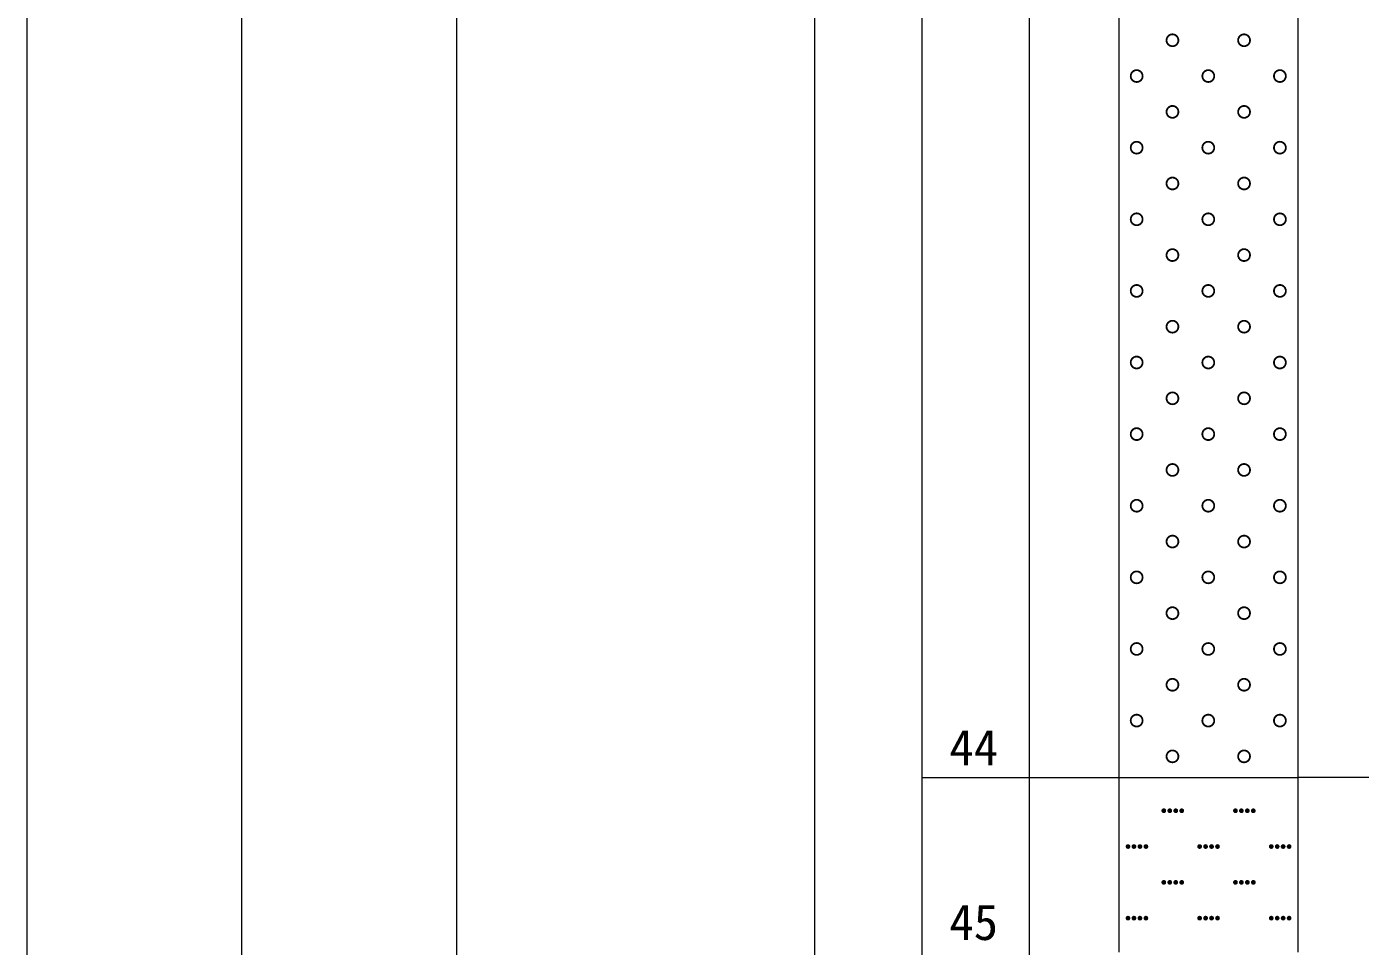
# Model space of a CAD drawing. Header units: inches. Extents: x -27 to 109, y -598 to 26.
# Drawn here: x 5.88 to 20.78, y -238.23 to -227.96 of the extents above; entities that cross this region are included whole.
import ezdxf

# ---------------------------------------------------------------- set-up
doc = ezdxf.new("R2010")
doc.units = ezdxf.units.IN
doc.header["$MEASUREMENT"] = 0
doc.layers.get('0').update_dxf_attribs({"lineweight": 0})
doc.styles.add('宋体', font='')
doc.styles.get('宋体').set_extended_font_data('宋体')

# ---------------------------------------------------------------- blocks, each defined once
blk = doc.blocks.new('lr_block_36')
at = {"color": 7, "const_width": 0.02}
for points in [[(18.748, -228.109), (18.746, -228.092), (18.739, -228.075), (18.729, -228.062), (18.715, -228.051), (18.699, -228.044), (18.682, -228.042), (18.664, -228.044), (18.648, -228.051), (18.634, -228.062), (18.624, -228.075), (18.617, -228.092), (18.615, -228.109), (18.617, -228.126), (18.624, -228.142), (18.634, -228.156), (18.648, -228.166), (18.664, -228.173), (18.682, -228.175), (18.699, -228.173), (18.715, -228.166), (18.729, -228.156), (18.739, -228.142), (18.746, -228.126), (18.748, -228.109)], [(19.548, -228.109), (19.546, -228.092), (19.539, -228.075), (19.529, -228.062), (19.515, -228.051), (19.499, -228.044), (19.482, -228.042), (19.464, -228.044), (19.448, -228.051), (19.434, -228.062), (19.424, -228.075), (19.417, -228.092), (19.415, -228.109), (19.417, -228.126), (19.424, -228.142), (19.434, -228.156), (19.448, -228.166), (19.464, -228.173), (19.482, -228.175), (19.499, -228.173), (19.515, -228.166), (19.529, -228.156), (19.539, -228.142), (19.546, -228.126), (19.548, -228.109)], [(18.348, -228.509), (18.346, -228.492), (18.339, -228.475), (18.329, -228.462), (18.315, -228.451), (18.299, -228.444), (18.282, -228.442), (18.264, -228.444), (18.248, -228.451), (18.234, -228.462), (18.224, -228.475), (18.217, -228.492), (18.215, -228.509), (18.217, -228.526), (18.224, -228.542), (18.234, -228.556), (18.248, -228.566), (18.264, -228.573), (18.282, -228.575), (18.299, -228.573), (18.315, -228.566), (18.329, -228.556), (18.339, -228.542), (18.346, -228.526), (18.348, -228.509)], [(19.148, -228.509), (19.146, -228.492), (19.139, -228.475), (19.129, -228.462), (19.115, -228.451), (19.099, -228.444), (19.082, -228.442), (19.064, -228.444), (19.048, -228.451), (19.034, -228.462), (19.024, -228.475), (19.017, -228.492), (19.015, -228.509), (19.017, -228.526), (19.024, -228.542), (19.034, -228.556), (19.048, -228.566), (19.064, -228.573), (19.082, -228.575), (19.099, -228.573), (19.115, -228.566), (19.129, -228.556), (19.139, -228.542), (19.146, -228.526), (19.148, -228.509)], [(19.948, -228.509), (19.946, -228.492), (19.939, -228.475), (19.929, -228.462), (19.915, -228.451), (19.899, -228.444), (19.882, -228.442), (19.864, -228.444), (19.848, -228.451), (19.834, -228.462), (19.824, -228.475), (19.817, -228.492), (19.815, -228.509), (19.817, -228.526), (19.824, -228.542), (19.834, -228.556), (19.848, -228.566), (19.864, -228.573), (19.882, -228.575), (19.899, -228.573), (19.915, -228.566), (19.929, -228.556), (19.939, -228.542), (19.946, -228.526), (19.948, -228.509)], [(18.748, -228.909), (18.746, -228.892), (18.739, -228.875), (18.729, -228.862), (18.715, -228.851), (18.699, -228.844), (18.682, -228.842), (18.664, -228.844), (18.648, -228.851), (18.634, -228.862), (18.624, -228.875), (18.617, -228.892), (18.615, -228.909), (18.617, -228.926), (18.624, -228.942), (18.634, -228.956), (18.648, -228.966), (18.664, -228.973), (18.682, -228.975), (18.699, -228.973), (18.715, -228.966), (18.729, -228.956), (18.739, -228.942), (18.746, -228.926), (18.748, -228.909)], [(19.548, -228.909), (19.546, -228.892), (19.539, -228.875), (19.529, -228.862), (19.515, -228.851), (19.499, -228.844), (19.482, -228.842), (19.464, -228.844), (19.448, -228.851), (19.434, -228.862), (19.424, -228.875), (19.417, -228.892), (19.415, -228.909), (19.417, -228.926), (19.424, -228.942), (19.434, -228.956), (19.448, -228.966), (19.464, -228.973), (19.482, -228.975), (19.499, -228.973), (19.515, -228.966), (19.529, -228.956), (19.539, -228.942), (19.546, -228.926), (19.548, -228.909)], [(18.348, -229.309), (18.346, -229.292), (18.339, -229.275), (18.329, -229.262), (18.315, -229.251), (18.299, -229.244), (18.282, -229.242), (18.264, -229.244), (18.248, -229.251), (18.234, -229.262), (18.224, -229.275), (18.217, -229.292), (18.215, -229.309), (18.217, -229.326), (18.224, -229.342), (18.234, -229.356), (18.248, -229.366), (18.264, -229.373), (18.282, -229.375), (18.299, -229.373), (18.315, -229.366), (18.329, -229.356), (18.339, -229.342), (18.346, -229.326), (18.348, -229.309)], [(19.148, -229.309), (19.146, -229.292), (19.139, -229.275), (19.129, -229.262), (19.115, -229.251), (19.099, -229.244), (19.082, -229.242), (19.064, -229.244), (19.048, -229.251), (19.034, -229.262), (19.024, -229.275), (19.017, -229.292), (19.015, -229.309), (19.017, -229.326), (19.024, -229.342), (19.034, -229.356), (19.048, -229.366), (19.064, -229.373), (19.082, -229.375), (19.099, -229.373), (19.115, -229.366), (19.129, -229.356), (19.139, -229.342), (19.146, -229.326), (19.148, -229.309)], [(19.948, -229.309), (19.946, -229.292), (19.939, -229.275), (19.929, -229.262), (19.915, -229.251), (19.899, -229.244), (19.882, -229.242), (19.864, -229.244), (19.848, -229.251), (19.834, -229.262), (19.824, -229.275), (19.817, -229.292), (19.815, -229.309), (19.817, -229.326), (19.824, -229.342), (19.834, -229.356), (19.848, -229.366), (19.864, -229.373), (19.882, -229.375), (19.899, -229.373), (19.915, -229.366), (19.929, -229.356), (19.939, -229.342), (19.946, -229.326), (19.948, -229.309)], [(18.748, -229.709), (18.746, -229.692), (18.739, -229.675), (18.729, -229.662), (18.715, -229.651), (18.699, -229.644), (18.682, -229.642), (18.664, -229.644), (18.648, -229.651), (18.634, -229.662), (18.624, -229.675), (18.617, -229.692), (18.615, -229.709), (18.617, -229.726), (18.624, -229.742), (18.634, -229.756), (18.648, -229.766), (18.664, -229.773), (18.682, -229.775), (18.699, -229.773), (18.715, -229.766), (18.729, -229.756), (18.739, -229.742), (18.746, -229.726), (18.748, -229.709)], [(19.548, -229.709), (19.546, -229.692), (19.539, -229.675), (19.529, -229.662), (19.515, -229.651), (19.499, -229.644), (19.482, -229.642), (19.464, -229.644), (19.448, -229.651), (19.434, -229.662), (19.424, -229.675), (19.417, -229.692), (19.415, -229.709), (19.417, -229.726), (19.424, -229.742), (19.434, -229.756), (19.448, -229.766), (19.464, -229.773), (19.482, -229.775), (19.499, -229.773), (19.515, -229.766), (19.529, -229.756), (19.539, -229.742), (19.546, -229.726), (19.548, -229.709)], [(18.348, -230.109), (18.346, -230.092), (18.339, -230.075), (18.329, -230.062), (18.315, -230.051), (18.299, -230.044), (18.282, -230.042), (18.264, -230.044), (18.248, -230.051), (18.234, -230.062), (18.224, -230.075), (18.217, -230.092), (18.215, -230.109), (18.217, -230.126), (18.224, -230.142), (18.234, -230.156), (18.248, -230.166), (18.264, -230.173), (18.282, -230.175), (18.299, -230.173), (18.315, -230.166), (18.329, -230.156), (18.339, -230.142), (18.346, -230.126), (18.348, -230.109)], [(19.148, -230.109), (19.146, -230.092), (19.139, -230.075), (19.129, -230.062), (19.115, -230.051), (19.099, -230.044), (19.082, -230.042), (19.064, -230.044), (19.048, -230.051), (19.034, -230.062), (19.024, -230.075), (19.017, -230.092), (19.015, -230.109), (19.017, -230.126), (19.024, -230.142), (19.034, -230.156), (19.048, -230.166), (19.064, -230.173), (19.082, -230.175), (19.099, -230.173), (19.115, -230.166), (19.129, -230.156), (19.139, -230.142), (19.146, -230.126), (19.148, -230.109)], [(19.948, -230.109), (19.946, -230.092), (19.939, -230.075), (19.929, -230.062), (19.915, -230.051), (19.899, -230.044), (19.882, -230.042), (19.864, -230.044), (19.848, -230.051), (19.834, -230.062), (19.824, -230.075), (19.817, -230.092), (19.815, -230.109), (19.817, -230.126), (19.824, -230.142), (19.834, -230.156), (19.848, -230.166), (19.864, -230.173), (19.882, -230.175), (19.899, -230.173), (19.915, -230.166), (19.929, -230.156), (19.939, -230.142), (19.946, -230.126), (19.948, -230.109)], [(18.748, -230.509), (18.746, -230.492), (18.739, -230.475), (18.729, -230.462), (18.715, -230.451), (18.699, -230.444), (18.682, -230.442), (18.664, -230.444), (18.648, -230.451), (18.634, -230.462), (18.624, -230.475), (18.617, -230.492), (18.615, -230.509), (18.617, -230.526), (18.624, -230.542), (18.634, -230.556), (18.648, -230.566), (18.664, -230.573), (18.682, -230.575), (18.699, -230.573), (18.715, -230.566), (18.729, -230.556), (18.739, -230.542), (18.746, -230.526), (18.748, -230.509)], [(19.548, -230.509), (19.546, -230.492), (19.539, -230.475), (19.529, -230.462), (19.515, -230.451), (19.499, -230.444), (19.482, -230.442), (19.464, -230.444), (19.448, -230.451), (19.434, -230.462), (19.424, -230.475), (19.417, -230.492), (19.415, -230.509), (19.417, -230.526), (19.424, -230.542), (19.434, -230.556), (19.448, -230.566), (19.464, -230.573), (19.482, -230.575), (19.499, -230.573), (19.515, -230.566), (19.529, -230.556), (19.539, -230.542), (19.546, -230.526), (19.548, -230.509)], [(18.348, -230.909), (18.346, -230.892), (18.339, -230.875), (18.329, -230.862), (18.315, -230.851), (18.299, -230.844), (18.282, -230.842), (18.264, -230.844), (18.248, -230.851), (18.234, -230.862), (18.224, -230.875), (18.217, -230.892), (18.215, -230.909), (18.217, -230.926), (18.224, -230.942), (18.234, -230.956), (18.248, -230.966), (18.264, -230.973), (18.282, -230.975), (18.299, -230.973), (18.315, -230.966), (18.329, -230.956), (18.339, -230.942), (18.346, -230.926), (18.348, -230.909)], [(19.148, -230.909), (19.146, -230.892), (19.139, -230.875), (19.129, -230.862), (19.115, -230.851), (19.099, -230.844), (19.082, -230.842), (19.064, -230.844), (19.048, -230.851), (19.034, -230.862), (19.024, -230.875), (19.017, -230.892), (19.015, -230.909), (19.017, -230.926), (19.024, -230.942), (19.034, -230.956), (19.048, -230.966), (19.064, -230.973), (19.082, -230.975), (19.099, -230.973), (19.115, -230.966), (19.129, -230.956), (19.139, -230.942), (19.146, -230.926), (19.148, -230.909)], [(19.948, -230.909), (19.946, -230.892), (19.939, -230.875), (19.929, -230.862), (19.915, -230.851), (19.899, -230.844), (19.882, -230.842), (19.864, -230.844), (19.848, -230.851), (19.834, -230.862), (19.824, -230.875), (19.817, -230.892), (19.815, -230.909), (19.817, -230.926), (19.824, -230.942), (19.834, -230.956), (19.848, -230.966), (19.864, -230.973), (19.882, -230.975), (19.899, -230.973), (19.915, -230.966), (19.929, -230.956), (19.939, -230.942), (19.946, -230.926), (19.948, -230.909)], [(18.748, -231.309), (18.746, -231.292), (18.739, -231.275), (18.729, -231.262), (18.715, -231.251), (18.699, -231.244), (18.682, -231.242), (18.664, -231.244), (18.648, -231.251), (18.634, -231.262), (18.624, -231.275), (18.617, -231.292), (18.615, -231.309), (18.617, -231.326), (18.624, -231.342), (18.634, -231.356), (18.648, -231.366), (18.664, -231.373), (18.682, -231.375), (18.699, -231.373), (18.715, -231.366), (18.729, -231.356), (18.739, -231.342), (18.746, -231.326), (18.748, -231.309)], [(19.548, -231.309), (19.546, -231.292), (19.539, -231.275), (19.529, -231.262), (19.515, -231.251), (19.499, -231.244), (19.482, -231.242), (19.464, -231.244), (19.448, -231.251), (19.434, -231.262), (19.424, -231.275), (19.417, -231.292), (19.415, -231.309), (19.417, -231.326), (19.424, -231.342), (19.434, -231.356), (19.448, -231.366), (19.464, -231.373), (19.482, -231.375), (19.499, -231.373), (19.515, -231.366), (19.529, -231.356), (19.539, -231.342), (19.546, -231.326), (19.548, -231.309)], [(18.348, -231.709), (18.346, -231.692), (18.339, -231.675), (18.329, -231.662), (18.315, -231.651), (18.299, -231.644), (18.282, -231.642), (18.264, -231.644), (18.248, -231.651), (18.234, -231.662), (18.224, -231.675), (18.217, -231.692), (18.215, -231.709), (18.217, -231.726), (18.224, -231.742), (18.234, -231.756), (18.248, -231.766), (18.264, -231.773), (18.282, -231.775), (18.299, -231.773), (18.315, -231.766), (18.329, -231.756), (18.339, -231.742), (18.346, -231.726), (18.348, -231.709)], [(19.148, -231.709), (19.146, -231.692), (19.139, -231.675), (19.129, -231.662), (19.115, -231.651), (19.099, -231.644), (19.082, -231.642), (19.064, -231.644), (19.048, -231.651), (19.034, -231.662), (19.024, -231.675), (19.017, -231.692), (19.015, -231.709), (19.017, -231.726), (19.024, -231.742), (19.034, -231.756), (19.048, -231.766), (19.064, -231.773), (19.082, -231.775), (19.099, -231.773), (19.115, -231.766), (19.129, -231.756), (19.139, -231.742), (19.146, -231.726), (19.148, -231.709)], [(19.948, -231.709), (19.946, -231.692), (19.939, -231.675), (19.929, -231.662), (19.915, -231.651), (19.899, -231.644), (19.882, -231.642), (19.864, -231.644), (19.848, -231.651), (19.834, -231.662), (19.824, -231.675), (19.817, -231.692), (19.815, -231.709), (19.817, -231.726), (19.824, -231.742), (19.834, -231.756), (19.848, -231.766), (19.864, -231.773), (19.882, -231.775), (19.899, -231.773), (19.915, -231.766), (19.929, -231.756), (19.939, -231.742), (19.946, -231.726), (19.948, -231.709)], [(18.748, -232.109), (18.746, -232.092), (18.739, -232.075), (18.729, -232.062), (18.715, -232.051), (18.699, -232.044), (18.682, -232.042), (18.664, -232.044), (18.648, -232.051), (18.634, -232.062), (18.624, -232.075), (18.617, -232.092), (18.615, -232.109), (18.617, -232.126), (18.624, -232.142), (18.634, -232.156), (18.648, -232.166), (18.664, -232.173), (18.682, -232.175), (18.699, -232.173), (18.715, -232.166), (18.729, -232.156), (18.739, -232.142), (18.746, -232.126), (18.748, -232.109)], [(19.548, -232.109), (19.546, -232.092), (19.539, -232.075), (19.529, -232.062), (19.515, -232.051), (19.499, -232.044), (19.482, -232.042), (19.464, -232.044), (19.448, -232.051), (19.434, -232.062), (19.424, -232.075), (19.417, -232.092), (19.415, -232.109), (19.417, -232.126), (19.424, -232.142), (19.434, -232.156), (19.448, -232.166), (19.464, -232.173), (19.482, -232.175), (19.499, -232.173), (19.515, -232.166), (19.529, -232.156), (19.539, -232.142), (19.546, -232.126), (19.548, -232.109)], [(18.348, -232.509), (18.346, -232.492), (18.339, -232.475), (18.329, -232.462), (18.315, -232.451), (18.299, -232.444), (18.282, -232.442), (18.264, -232.444), (18.248, -232.451), (18.234, -232.462), (18.224, -232.475), (18.217, -232.492), (18.215, -232.509), (18.217, -232.526), (18.224, -232.542), (18.234, -232.556), (18.248, -232.566), (18.264, -232.573), (18.282, -232.575), (18.299, -232.573), (18.315, -232.566), (18.329, -232.556), (18.339, -232.542), (18.346, -232.526), (18.348, -232.509)], [(19.148, -232.509), (19.146, -232.492), (19.139, -232.475), (19.129, -232.462), (19.115, -232.451), (19.099, -232.444), (19.082, -232.442), (19.064, -232.444), (19.048, -232.451), (19.034, -232.462), (19.024, -232.475), (19.017, -232.492), (19.015, -232.509), (19.017, -232.526), (19.024, -232.542), (19.034, -232.556), (19.048, -232.566), (19.064, -232.573), (19.082, -232.575), (19.099, -232.573), (19.115, -232.566), (19.129, -232.556), (19.139, -232.542), (19.146, -232.526), (19.148, -232.509)], [(19.948, -232.509), (19.946, -232.492), (19.939, -232.475), (19.929, -232.462), (19.915, -232.451), (19.899, -232.444), (19.882, -232.442), (19.864, -232.444), (19.848, -232.451), (19.834, -232.462), (19.824, -232.475), (19.817, -232.492), (19.815, -232.509), (19.817, -232.526), (19.824, -232.542), (19.834, -232.556), (19.848, -232.566), (19.864, -232.573), (19.882, -232.575), (19.899, -232.573), (19.915, -232.566), (19.929, -232.556), (19.939, -232.542), (19.946, -232.526), (19.948, -232.509)], [(18.748, -232.909), (18.746, -232.892), (18.739, -232.875), (18.729, -232.862), (18.715, -232.851), (18.699, -232.844), (18.682, -232.842), (18.664, -232.844), (18.648, -232.851), (18.634, -232.862), (18.624, -232.875), (18.617, -232.892), (18.615, -232.909), (18.617, -232.926), (18.624, -232.942), (18.634, -232.956), (18.648, -232.966), (18.664, -232.973), (18.682, -232.975), (18.699, -232.973), (18.715, -232.966), (18.729, -232.956), (18.739, -232.942), (18.746, -232.926), (18.748, -232.909)], [(19.548, -232.909), (19.546, -232.892), (19.539, -232.875), (19.529, -232.862), (19.515, -232.851), (19.499, -232.844), (19.482, -232.842), (19.464, -232.844), (19.448, -232.851), (19.434, -232.862), (19.424, -232.875), (19.417, -232.892), (19.415, -232.909), (19.417, -232.926), (19.424, -232.942), (19.434, -232.956), (19.448, -232.966), (19.464, -232.973), (19.482, -232.975), (19.499, -232.973), (19.515, -232.966), (19.529, -232.956), (19.539, -232.942), (19.546, -232.926), (19.548, -232.909)], [(18.348, -233.309), (18.346, -233.292), (18.339, -233.275), (18.329, -233.262), (18.315, -233.251), (18.299, -233.244), (18.282, -233.242), (18.264, -233.244), (18.248, -233.251), (18.234, -233.262), (18.224, -233.275), (18.217, -233.292), (18.215, -233.309), (18.217, -233.326), (18.224, -233.342), (18.234, -233.356), (18.248, -233.366), (18.264, -233.373), (18.282, -233.375), (18.299, -233.373), (18.315, -233.366), (18.329, -233.356), (18.339, -233.342), (18.346, -233.326), (18.348, -233.309)], [(19.148, -233.309), (19.146, -233.292), (19.139, -233.275), (19.129, -233.262), (19.115, -233.251), (19.099, -233.244), (19.082, -233.242), (19.064, -233.244), (19.048, -233.251), (19.034, -233.262), (19.024, -233.275), (19.017, -233.292), (19.015, -233.309), (19.017, -233.326), (19.024, -233.342), (19.034, -233.356), (19.048, -233.366), (19.064, -233.373), (19.082, -233.375), (19.099, -233.373), (19.115, -233.366), (19.129, -233.356), (19.139, -233.342), (19.146, -233.326), (19.148, -233.309)], [(19.948, -233.309), (19.946, -233.292), (19.939, -233.275), (19.929, -233.262), (19.915, -233.251), (19.899, -233.244), (19.882, -233.242), (19.864, -233.244), (19.848, -233.251), (19.834, -233.262), (19.824, -233.275), (19.817, -233.292), (19.815, -233.309), (19.817, -233.326), (19.824, -233.342), (19.834, -233.356), (19.848, -233.366), (19.864, -233.373), (19.882, -233.375), (19.899, -233.373), (19.915, -233.366), (19.929, -233.356), (19.939, -233.342), (19.946, -233.326), (19.948, -233.309)], [(18.748, -233.709), (18.746, -233.692), (18.739, -233.675), (18.729, -233.662), (18.715, -233.651), (18.699, -233.644), (18.682, -233.642), (18.664, -233.644), (18.648, -233.651), (18.634, -233.662), (18.624, -233.675), (18.617, -233.692), (18.615, -233.709), (18.617, -233.726), (18.624, -233.742), (18.634, -233.756), (18.648, -233.766), (18.664, -233.773), (18.682, -233.775), (18.699, -233.773), (18.715, -233.766), (18.729, -233.756), (18.739, -233.742), (18.746, -233.726), (18.748, -233.709)], [(19.548, -233.709), (19.546, -233.692), (19.539, -233.675), (19.529, -233.662), (19.515, -233.651), (19.499, -233.644), (19.482, -233.642), (19.464, -233.644), (19.448, -233.651), (19.434, -233.662), (19.424, -233.675), (19.417, -233.692), (19.415, -233.709), (19.417, -233.726), (19.424, -233.742), (19.434, -233.756), (19.448, -233.766), (19.464, -233.773), (19.482, -233.775), (19.499, -233.773), (19.515, -233.766), (19.529, -233.756), (19.539, -233.742), (19.546, -233.726), (19.548, -233.709)], [(18.348, -234.109), (18.346, -234.092), (18.339, -234.075), (18.329, -234.062), (18.315, -234.051), (18.299, -234.044), (18.282, -234.042), (18.264, -234.044), (18.248, -234.051), (18.234, -234.062), (18.224, -234.075), (18.217, -234.092), (18.215, -234.109), (18.217, -234.126), (18.224, -234.142), (18.234, -234.156), (18.248, -234.166), (18.264, -234.173), (18.282, -234.175), (18.299, -234.173), (18.315, -234.166), (18.329, -234.156), (18.339, -234.142), (18.346, -234.126), (18.348, -234.109)], [(19.148, -234.109), (19.146, -234.092), (19.139, -234.075), (19.129, -234.062), (19.115, -234.051), (19.099, -234.044), (19.082, -234.042), (19.064, -234.044), (19.048, -234.051), (19.034, -234.062), (19.024, -234.075), (19.017, -234.092), (19.015, -234.109), (19.017, -234.126), (19.024, -234.142), (19.034, -234.156), (19.048, -234.166), (19.064, -234.173), (19.082, -234.175), (19.099, -234.173), (19.115, -234.166), (19.129, -234.156), (19.139, -234.142), (19.146, -234.126), (19.148, -234.109)], [(19.948, -234.109), (19.946, -234.092), (19.939, -234.075), (19.929, -234.062), (19.915, -234.051), (19.899, -234.044), (19.882, -234.042), (19.864, -234.044), (19.848, -234.051), (19.834, -234.062), (19.824, -234.075), (19.817, -234.092), (19.815, -234.109), (19.817, -234.126), (19.824, -234.142), (19.834, -234.156), (19.848, -234.166), (19.864, -234.173), (19.882, -234.175), (19.899, -234.173), (19.915, -234.166), (19.929, -234.156), (19.939, -234.142), (19.946, -234.126), (19.948, -234.109)], [(18.748, -234.509), (18.746, -234.492), (18.739, -234.475), (18.729, -234.462), (18.715, -234.451), (18.699, -234.444), (18.682, -234.442), (18.664, -234.444), (18.648, -234.451), (18.634, -234.462), (18.624, -234.475), (18.617, -234.492), (18.615, -234.509), (18.617, -234.526), (18.624, -234.542), (18.634, -234.556), (18.648, -234.566), (18.664, -234.573), (18.682, -234.575), (18.699, -234.573), (18.715, -234.566), (18.729, -234.556), (18.739, -234.542), (18.746, -234.526), (18.748, -234.509)], [(19.548, -234.509), (19.546, -234.492), (19.539, -234.475), (19.529, -234.462), (19.515, -234.451), (19.499, -234.444), (19.482, -234.442), (19.464, -234.444), (19.448, -234.451), (19.434, -234.462), (19.424, -234.475), (19.417, -234.492), (19.415, -234.509), (19.417, -234.526), (19.424, -234.542), (19.434, -234.556), (19.448, -234.566), (19.464, -234.573), (19.482, -234.575), (19.499, -234.573), (19.515, -234.566), (19.529, -234.556), (19.539, -234.542), (19.546, -234.526), (19.548, -234.509)], [(18.348, -234.909), (18.346, -234.892), (18.339, -234.875), (18.329, -234.862), (18.315, -234.851), (18.299, -234.844), (18.282, -234.842), (18.264, -234.844), (18.248, -234.851), (18.234, -234.862), (18.224, -234.875), (18.217, -234.892), (18.215, -234.909), (18.217, -234.926), (18.224, -234.942), (18.234, -234.956), (18.248, -234.966), (18.264, -234.973), (18.282, -234.975), (18.299, -234.973), (18.315, -234.966), (18.329, -234.956), (18.339, -234.942), (18.346, -234.926), (18.348, -234.909)], [(19.148, -234.909), (19.146, -234.892), (19.139, -234.875), (19.129, -234.862), (19.115, -234.851), (19.099, -234.844), (19.082, -234.842), (19.064, -234.844), (19.048, -234.851), (19.034, -234.862), (19.024, -234.875), (19.017, -234.892), (19.015, -234.909), (19.017, -234.926), (19.024, -234.942), (19.034, -234.956), (19.048, -234.966), (19.064, -234.973), (19.082, -234.975), (19.099, -234.973), (19.115, -234.966), (19.129, -234.956), (19.139, -234.942), (19.146, -234.926), (19.148, -234.909)], [(19.948, -234.909), (19.946, -234.892), (19.939, -234.875), (19.929, -234.862), (19.915, -234.851), (19.899, -234.844), (19.882, -234.842), (19.864, -234.844), (19.848, -234.851), (19.834, -234.862), (19.824, -234.875), (19.817, -234.892), (19.815, -234.909), (19.817, -234.926), (19.824, -234.942), (19.834, -234.956), (19.848, -234.966), (19.864, -234.973), (19.882, -234.975), (19.899, -234.973), (19.915, -234.966), (19.929, -234.956), (19.939, -234.942), (19.946, -234.926), (19.948, -234.909)], [(18.748, -235.309), (18.746, -235.292), (18.739, -235.275), (18.729, -235.262), (18.715, -235.251), (18.699, -235.244), (18.682, -235.242), (18.664, -235.244), (18.648, -235.251), (18.634, -235.262), (18.624, -235.275), (18.617, -235.292), (18.615, -235.309), (18.617, -235.326), (18.624, -235.342), (18.634, -235.356), (18.648, -235.366), (18.664, -235.373), (18.682, -235.375), (18.699, -235.373), (18.715, -235.366), (18.729, -235.356), (18.739, -235.342), (18.746, -235.326), (18.748, -235.309)], [(19.548, -235.309), (19.546, -235.292), (19.539, -235.275), (19.529, -235.262), (19.515, -235.251), (19.499, -235.244), (19.482, -235.242), (19.464, -235.244), (19.448, -235.251), (19.434, -235.262), (19.424, -235.275), (19.417, -235.292), (19.415, -235.309), (19.417, -235.326), (19.424, -235.342), (19.434, -235.356), (19.448, -235.366), (19.464, -235.373), (19.482, -235.375), (19.499, -235.373), (19.515, -235.366), (19.529, -235.356), (19.539, -235.342), (19.546, -235.326), (19.548, -235.309)], [(18.348, -235.709), (18.346, -235.692), (18.339, -235.675), (18.329, -235.662), (18.315, -235.651), (18.299, -235.644), (18.282, -235.642), (18.264, -235.644), (18.248, -235.651), (18.234, -235.662), (18.224, -235.675), (18.217, -235.692), (18.215, -235.709), (18.217, -235.726), (18.224, -235.742), (18.234, -235.756), (18.248, -235.766), (18.264, -235.773), (18.282, -235.775), (18.299, -235.773), (18.315, -235.766), (18.329, -235.756), (18.339, -235.742), (18.346, -235.726), (18.348, -235.709)], [(19.148, -235.709), (19.146, -235.692), (19.139, -235.675), (19.129, -235.662), (19.115, -235.651), (19.099, -235.644), (19.082, -235.642), (19.064, -235.644), (19.048, -235.651), (19.034, -235.662), (19.024, -235.675), (19.017, -235.692), (19.015, -235.709), (19.017, -235.726), (19.024, -235.742), (19.034, -235.756), (19.048, -235.766), (19.064, -235.773), (19.082, -235.775), (19.099, -235.773), (19.115, -235.766), (19.129, -235.756), (19.139, -235.742), (19.146, -235.726), (19.148, -235.709)], [(19.948, -235.709), (19.946, -235.692), (19.939, -235.675), (19.929, -235.662), (19.915, -235.651), (19.899, -235.644), (19.882, -235.642), (19.864, -235.644), (19.848, -235.651), (19.834, -235.662), (19.824, -235.675), (19.817, -235.692), (19.815, -235.709), (19.817, -235.726), (19.824, -235.742), (19.834, -235.756), (19.848, -235.766), (19.864, -235.773), (19.882, -235.775), (19.899, -235.773), (19.915, -235.766), (19.929, -235.756), (19.939, -235.742), (19.946, -235.726), (19.948, -235.709)], [(18.748, -236.109), (18.746, -236.092), (18.739, -236.075), (18.729, -236.062), (18.715, -236.051), (18.699, -236.044), (18.682, -236.042), (18.664, -236.044), (18.648, -236.051), (18.634, -236.062), (18.624, -236.075), (18.617, -236.092), (18.615, -236.109), (18.617, -236.126), (18.624, -236.142), (18.634, -236.156), (18.648, -236.166), (18.664, -236.173), (18.682, -236.175), (18.699, -236.173), (18.715, -236.166), (18.729, -236.156), (18.739, -236.142), (18.746, -236.126), (18.748, -236.109)], [(19.548, -236.109), (19.546, -236.092), (19.539, -236.075), (19.529, -236.062), (19.515, -236.051), (19.499, -236.044), (19.482, -236.042), (19.464, -236.044), (19.448, -236.051), (19.434, -236.062), (19.424, -236.075), (19.417, -236.092), (19.415, -236.109), (19.417, -236.126), (19.424, -236.142), (19.434, -236.156), (19.448, -236.166), (19.464, -236.173), (19.482, -236.175), (19.499, -236.173), (19.515, -236.166), (19.529, -236.156), (19.539, -236.142), (19.546, -236.126), (19.548, -236.109)]]:
    blk.add_lwpolyline(points, dxfattribs=at)
blk = doc.blocks.new('lr_block_37')
at = {"true_color": 0x000000}
for points in [[(18.61, -236.723), (18.611, -236.716), (18.61, -236.709), (18.608, -236.702), (18.604, -236.697), (18.598, -236.693), (18.592, -236.69), (18.585, -236.689), (18.578, -236.69), (18.571, -236.693), (18.566, -236.697), (18.562, -236.702), (18.559, -236.709), (18.558, -236.716), (18.559, -236.723), (18.562, -236.729), (18.566, -236.734), (18.571, -236.739), (18.578, -236.741), (18.585, -236.742), (18.592, -236.741), (18.598, -236.739), (18.604, -236.734), (18.608, -236.729)], [(18.677, -236.723), (18.678, -236.716), (18.677, -236.709), (18.674, -236.702), (18.67, -236.697), (18.665, -236.693), (18.658, -236.69), (18.651, -236.689), (18.644, -236.69), (18.638, -236.693), (18.633, -236.697), (18.628, -236.702), (18.626, -236.709), (18.625, -236.716), (18.626, -236.723), (18.628, -236.729), (18.633, -236.734), (18.638, -236.739), (18.644, -236.741), (18.651, -236.742), (18.658, -236.741), (18.665, -236.739), (18.67, -236.734), (18.674, -236.729)], [(18.744, -236.723), (18.745, -236.716), (18.744, -236.709), (18.741, -236.702), (18.737, -236.697), (18.731, -236.693), (18.725, -236.69), (18.718, -236.689), (18.711, -236.69), (18.705, -236.693), (18.699, -236.697), (18.695, -236.702), (18.692, -236.709), (18.691, -236.716), (18.692, -236.723), (18.695, -236.729), (18.699, -236.734), (18.705, -236.739), (18.711, -236.741), (18.718, -236.742), (18.725, -236.741), (18.731, -236.739), (18.737, -236.734), (18.741, -236.729)], [(18.81, -236.723), (18.811, -236.716), (18.81, -236.709), (18.808, -236.702), (18.804, -236.697), (18.798, -236.693), (18.792, -236.69), (18.785, -236.689), (18.778, -236.69), (18.771, -236.693), (18.766, -236.697), (18.762, -236.702), (18.759, -236.709), (18.758, -236.716), (18.759, -236.723), (18.762, -236.729), (18.766, -236.734), (18.771, -236.739), (18.778, -236.741), (18.785, -236.742), (18.792, -236.741), (18.798, -236.739), (18.804, -236.734), (18.808, -236.729)], [(19.41, -236.723), (19.411, -236.716), (19.41, -236.709), (19.408, -236.702), (19.404, -236.697), (19.398, -236.693), (19.392, -236.69), (19.385, -236.689), (19.378, -236.69), (19.371, -236.693), (19.366, -236.697), (19.362, -236.702), (19.359, -236.709), (19.358, -236.716), (19.359, -236.723), (19.362, -236.729), (19.366, -236.734), (19.371, -236.739), (19.378, -236.741), (19.385, -236.742), (19.392, -236.741), (19.398, -236.739), (19.404, -236.734), (19.408, -236.729)], [(19.477, -236.723), (19.478, -236.716), (19.477, -236.709), (19.474, -236.702), (19.47, -236.697), (19.465, -236.693), (19.458, -236.69), (19.451, -236.689), (19.444, -236.69), (19.438, -236.693), (19.433, -236.697), (19.428, -236.702), (19.426, -236.709), (19.425, -236.716), (19.426, -236.723), (19.428, -236.729), (19.433, -236.734), (19.438, -236.739), (19.444, -236.741), (19.451, -236.742), (19.458, -236.741), (19.465, -236.739), (19.47, -236.734), (19.474, -236.729)], [(19.544, -236.723), (19.545, -236.716), (19.544, -236.709), (19.541, -236.702), (19.537, -236.697), (19.531, -236.693), (19.525, -236.69), (19.518, -236.689), (19.511, -236.69), (19.505, -236.693), (19.499, -236.697), (19.495, -236.702), (19.492, -236.709), (19.491, -236.716), (19.492, -236.723), (19.495, -236.729), (19.499, -236.734), (19.505, -236.739), (19.511, -236.741), (19.518, -236.742), (19.525, -236.741), (19.531, -236.739), (19.537, -236.734), (19.541, -236.729)], [(19.61, -236.723), (19.611, -236.716), (19.61, -236.709), (19.608, -236.702), (19.604, -236.697), (19.598, -236.693), (19.592, -236.69), (19.585, -236.689), (19.578, -236.69), (19.571, -236.693), (19.566, -236.697), (19.562, -236.702), (19.559, -236.709), (19.558, -236.716), (19.559, -236.723), (19.562, -236.729), (19.566, -236.734), (19.571, -236.739), (19.578, -236.741), (19.585, -236.742), (19.592, -236.741), (19.598, -236.739), (19.604, -236.734), (19.608, -236.729)], [(18.21, -237.123), (18.211, -237.116), (18.21, -237.109), (18.208, -237.102), (18.204, -237.097), (18.198, -237.093), (18.192, -237.09), (18.185, -237.089), (18.178, -237.09), (18.171, -237.093), (18.166, -237.097), (18.162, -237.102), (18.159, -237.109), (18.158, -237.116), (18.159, -237.123), (18.162, -237.129), (18.166, -237.134), (18.171, -237.139), (18.178, -237.141), (18.185, -237.142), (18.192, -237.141), (18.198, -237.139), (18.204, -237.134), (18.208, -237.129)], [(18.277, -237.123), (18.278, -237.116), (18.277, -237.109), (18.274, -237.102), (18.27, -237.097), (18.265, -237.093), (18.258, -237.09), (18.251, -237.089), (18.244, -237.09), (18.238, -237.093), (18.233, -237.097), (18.228, -237.102), (18.226, -237.109), (18.225, -237.116), (18.226, -237.123), (18.228, -237.129), (18.233, -237.134), (18.238, -237.139), (18.244, -237.141), (18.251, -237.142), (18.258, -237.141), (18.265, -237.139), (18.27, -237.134), (18.274, -237.129)], [(18.344, -237.123), (18.345, -237.116), (18.344, -237.109), (18.341, -237.102), (18.337, -237.097), (18.331, -237.093), (18.325, -237.09), (18.318, -237.089), (18.311, -237.09), (18.305, -237.093), (18.299, -237.097), (18.295, -237.102), (18.292, -237.109), (18.291, -237.116), (18.292, -237.123), (18.295, -237.129), (18.299, -237.134), (18.305, -237.139), (18.311, -237.141), (18.318, -237.142), (18.325, -237.141), (18.331, -237.139), (18.337, -237.134), (18.341, -237.129)], [(18.41, -237.123), (18.411, -237.116), (18.41, -237.109), (18.408, -237.102), (18.404, -237.097), (18.398, -237.093), (18.392, -237.09), (18.385, -237.089), (18.378, -237.09), (18.371, -237.093), (18.366, -237.097), (18.362, -237.102), (18.359, -237.109), (18.358, -237.116), (18.359, -237.123), (18.362, -237.129), (18.366, -237.134), (18.371, -237.139), (18.378, -237.141), (18.385, -237.142), (18.392, -237.141), (18.398, -237.139), (18.404, -237.134), (18.408, -237.129)], [(19.01, -237.123), (19.011, -237.116), (19.01, -237.109), (19.008, -237.102), (19.004, -237.097), (18.998, -237.093), (18.992, -237.09), (18.985, -237.089), (18.978, -237.09), (18.971, -237.093), (18.966, -237.097), (18.962, -237.102), (18.959, -237.109), (18.958, -237.116), (18.959, -237.123), (18.962, -237.129), (18.966, -237.134), (18.971, -237.139), (18.978, -237.141), (18.985, -237.142), (18.992, -237.141), (18.998, -237.139), (19.004, -237.134), (19.008, -237.129)], [(19.077, -237.123), (19.078, -237.116), (19.077, -237.109), (19.074, -237.102), (19.07, -237.097), (19.065, -237.093), (19.058, -237.09), (19.051, -237.089), (19.044, -237.09), (19.038, -237.093), (19.033, -237.097), (19.028, -237.102), (19.026, -237.109), (19.025, -237.116), (19.026, -237.123), (19.028, -237.129), (19.033, -237.134), (19.038, -237.139), (19.044, -237.141), (19.051, -237.142), (19.058, -237.141), (19.065, -237.139), (19.07, -237.134), (19.074, -237.129)], [(19.144, -237.123), (19.145, -237.116), (19.144, -237.109), (19.141, -237.102), (19.137, -237.097), (19.131, -237.093), (19.125, -237.09), (19.118, -237.089), (19.111, -237.09), (19.105, -237.093), (19.099, -237.097), (19.095, -237.102), (19.092, -237.109), (19.091, -237.116), (19.092, -237.123), (19.095, -237.129), (19.099, -237.134), (19.105, -237.139), (19.111, -237.141), (19.118, -237.142), (19.125, -237.141), (19.131, -237.139), (19.137, -237.134), (19.141, -237.129)], [(19.21, -237.123), (19.211, -237.116), (19.21, -237.109), (19.208, -237.102), (19.204, -237.097), (19.198, -237.093), (19.192, -237.09), (19.185, -237.089), (19.178, -237.09), (19.171, -237.093), (19.166, -237.097), (19.162, -237.102), (19.159, -237.109), (19.158, -237.116), (19.159, -237.123), (19.162, -237.129), (19.166, -237.134), (19.171, -237.139), (19.178, -237.141), (19.185, -237.142), (19.192, -237.141), (19.198, -237.139), (19.204, -237.134), (19.208, -237.129)], [(19.81, -237.123), (19.811, -237.116), (19.81, -237.109), (19.808, -237.102), (19.804, -237.097), (19.798, -237.093), (19.792, -237.09), (19.785, -237.089), (19.778, -237.09), (19.771, -237.093), (19.766, -237.097), (19.762, -237.102), (19.759, -237.109), (19.758, -237.116), (19.759, -237.123), (19.762, -237.129), (19.766, -237.134), (19.771, -237.139), (19.778, -237.141), (19.785, -237.142), (19.792, -237.141), (19.798, -237.139), (19.804, -237.134), (19.808, -237.129)], [(19.877, -237.123), (19.878, -237.116), (19.877, -237.109), (19.874, -237.102), (19.87, -237.097), (19.865, -237.093), (19.858, -237.09), (19.851, -237.089), (19.844, -237.09), (19.838, -237.093), (19.833, -237.097), (19.828, -237.102), (19.826, -237.109), (19.825, -237.116), (19.826, -237.123), (19.828, -237.129), (19.833, -237.134), (19.838, -237.139), (19.844, -237.141), (19.851, -237.142), (19.858, -237.141), (19.865, -237.139), (19.87, -237.134), (19.874, -237.129)], [(19.944, -237.123), (19.945, -237.116), (19.944, -237.109), (19.941, -237.102), (19.937, -237.097), (19.931, -237.093), (19.925, -237.09), (19.918, -237.089), (19.911, -237.09), (19.905, -237.093), (19.899, -237.097), (19.895, -237.102), (19.892, -237.109), (19.891, -237.116), (19.892, -237.123), (19.895, -237.129), (19.899, -237.134), (19.905, -237.139), (19.911, -237.141), (19.918, -237.142), (19.925, -237.141), (19.931, -237.139), (19.937, -237.134), (19.941, -237.129)], [(20.01, -237.123), (20.011, -237.116), (20.01, -237.109), (20.008, -237.102), (20.004, -237.097), (19.998, -237.093), (19.992, -237.09), (19.985, -237.089), (19.978, -237.09), (19.971, -237.093), (19.966, -237.097), (19.962, -237.102), (19.959, -237.109), (19.958, -237.116), (19.959, -237.123), (19.962, -237.129), (19.966, -237.134), (19.971, -237.139), (19.978, -237.141), (19.985, -237.142), (19.992, -237.141), (19.998, -237.139), (20.004, -237.134), (20.008, -237.129)], [(18.61, -237.523), (18.611, -237.516), (18.61, -237.509), (18.608, -237.502), (18.604, -237.497), (18.598, -237.493), (18.592, -237.49), (18.585, -237.489), (18.578, -237.49), (18.571, -237.493), (18.566, -237.497), (18.562, -237.502), (18.559, -237.509), (18.558, -237.516), (18.559, -237.523), (18.562, -237.529), (18.566, -237.534), (18.571, -237.539), (18.578, -237.541), (18.585, -237.542), (18.592, -237.541), (18.598, -237.539), (18.604, -237.534), (18.608, -237.529)], [(18.677, -237.523), (18.678, -237.516), (18.677, -237.509), (18.674, -237.502), (18.67, -237.497), (18.665, -237.493), (18.658, -237.49), (18.651, -237.489), (18.644, -237.49), (18.638, -237.493), (18.633, -237.497), (18.628, -237.502), (18.626, -237.509), (18.625, -237.516), (18.626, -237.523), (18.628, -237.529), (18.633, -237.534), (18.638, -237.539), (18.644, -237.541), (18.651, -237.542), (18.658, -237.541), (18.665, -237.539), (18.67, -237.534), (18.674, -237.529)], [(18.744, -237.523), (18.745, -237.516), (18.744, -237.509), (18.741, -237.502), (18.737, -237.497), (18.731, -237.493), (18.725, -237.49), (18.718, -237.489), (18.711, -237.49), (18.705, -237.493), (18.699, -237.497), (18.695, -237.502), (18.692, -237.509), (18.691, -237.516), (18.692, -237.523), (18.695, -237.529), (18.699, -237.534), (18.705, -237.539), (18.711, -237.541), (18.718, -237.542), (18.725, -237.541), (18.731, -237.539), (18.737, -237.534), (18.741, -237.529)], [(18.81, -237.523), (18.811, -237.516), (18.81, -237.509), (18.808, -237.502), (18.804, -237.497), (18.798, -237.493), (18.792, -237.49), (18.785, -237.489), (18.778, -237.49), (18.771, -237.493), (18.766, -237.497), (18.762, -237.502), (18.759, -237.509), (18.758, -237.516), (18.759, -237.523), (18.762, -237.529), (18.766, -237.534), (18.771, -237.539), (18.778, -237.541), (18.785, -237.542), (18.792, -237.541), (18.798, -237.539), (18.804, -237.534), (18.808, -237.529)], [(19.41, -237.523), (19.411, -237.516), (19.41, -237.509), (19.408, -237.502), (19.404, -237.497), (19.398, -237.493), (19.392, -237.49), (19.385, -237.489), (19.378, -237.49), (19.371, -237.493), (19.366, -237.497), (19.362, -237.502), (19.359, -237.509), (19.358, -237.516), (19.359, -237.523), (19.362, -237.529), (19.366, -237.534), (19.371, -237.539), (19.378, -237.541), (19.385, -237.542), (19.392, -237.541), (19.398, -237.539), (19.404, -237.534), (19.408, -237.529)], [(19.477, -237.523), (19.478, -237.516), (19.477, -237.509), (19.474, -237.502), (19.47, -237.497), (19.465, -237.493), (19.458, -237.49), (19.451, -237.489), (19.444, -237.49), (19.438, -237.493), (19.433, -237.497), (19.428, -237.502), (19.426, -237.509), (19.425, -237.516), (19.426, -237.523), (19.428, -237.529), (19.433, -237.534), (19.438, -237.539), (19.444, -237.541), (19.451, -237.542), (19.458, -237.541), (19.465, -237.539), (19.47, -237.534), (19.474, -237.529)], [(19.544, -237.523), (19.545, -237.516), (19.544, -237.509), (19.541, -237.502), (19.537, -237.497), (19.531, -237.493), (19.525, -237.49), (19.518, -237.489), (19.511, -237.49), (19.505, -237.493), (19.499, -237.497), (19.495, -237.502), (19.492, -237.509), (19.491, -237.516), (19.492, -237.523), (19.495, -237.529), (19.499, -237.534), (19.505, -237.539), (19.511, -237.541), (19.518, -237.542), (19.525, -237.541), (19.531, -237.539), (19.537, -237.534), (19.541, -237.529)], [(19.61, -237.523), (19.611, -237.516), (19.61, -237.509), (19.608, -237.502), (19.604, -237.497), (19.598, -237.493), (19.592, -237.49), (19.585, -237.489), (19.578, -237.49), (19.571, -237.493), (19.566, -237.497), (19.562, -237.502), (19.559, -237.509), (19.558, -237.516), (19.559, -237.523), (19.562, -237.529), (19.566, -237.534), (19.571, -237.539), (19.578, -237.541), (19.585, -237.542), (19.592, -237.541), (19.598, -237.539), (19.604, -237.534), (19.608, -237.529)], [(18.21, -237.923), (18.211, -237.916), (18.21, -237.909), (18.208, -237.902), (18.204, -237.897), (18.198, -237.893), (18.192, -237.89), (18.185, -237.889), (18.178, -237.89), (18.171, -237.893), (18.166, -237.897), (18.162, -237.902), (18.159, -237.909), (18.158, -237.916), (18.159, -237.923), (18.162, -237.929), (18.166, -237.934), (18.171, -237.939), (18.178, -237.941), (18.185, -237.942), (18.192, -237.941), (18.198, -237.939), (18.204, -237.934), (18.208, -237.929)], [(18.277, -237.923), (18.278, -237.916), (18.277, -237.909), (18.274, -237.902), (18.27, -237.897), (18.265, -237.893), (18.258, -237.89), (18.251, -237.889), (18.244, -237.89), (18.238, -237.893), (18.233, -237.897), (18.228, -237.902), (18.226, -237.909), (18.225, -237.916), (18.226, -237.923), (18.228, -237.929), (18.233, -237.934), (18.238, -237.939), (18.244, -237.941), (18.251, -237.942), (18.258, -237.941), (18.265, -237.939), (18.27, -237.934), (18.274, -237.929)], [(18.344, -237.923), (18.345, -237.916), (18.344, -237.909), (18.341, -237.902), (18.337, -237.897), (18.331, -237.893), (18.325, -237.89), (18.318, -237.889), (18.311, -237.89), (18.305, -237.893), (18.299, -237.897), (18.295, -237.902), (18.292, -237.909), (18.291, -237.916), (18.292, -237.923), (18.295, -237.929), (18.299, -237.934), (18.305, -237.939), (18.311, -237.941), (18.318, -237.942), (18.325, -237.941), (18.331, -237.939), (18.337, -237.934), (18.341, -237.929)], [(18.41, -237.923), (18.411, -237.916), (18.41, -237.909), (18.408, -237.902), (18.404, -237.897), (18.398, -237.893), (18.392, -237.89), (18.385, -237.889), (18.378, -237.89), (18.371, -237.893), (18.366, -237.897), (18.362, -237.902), (18.359, -237.909), (18.358, -237.916), (18.359, -237.923), (18.362, -237.929), (18.366, -237.934), (18.371, -237.939), (18.378, -237.941), (18.385, -237.942), (18.392, -237.941), (18.398, -237.939), (18.404, -237.934), (18.408, -237.929)], [(19.01, -237.923), (19.011, -237.916), (19.01, -237.909), (19.008, -237.902), (19.004, -237.897), (18.998, -237.893), (18.992, -237.89), (18.985, -237.889), (18.978, -237.89), (18.971, -237.893), (18.966, -237.897), (18.962, -237.902), (18.959, -237.909), (18.958, -237.916), (18.959, -237.923), (18.962, -237.929), (18.966, -237.934), (18.971, -237.939), (18.978, -237.941), (18.985, -237.942), (18.992, -237.941), (18.998, -237.939), (19.004, -237.934), (19.008, -237.929)], [(19.077, -237.923), (19.078, -237.916), (19.077, -237.909), (19.074, -237.902), (19.07, -237.897), (19.065, -237.893), (19.058, -237.89), (19.051, -237.889), (19.044, -237.89), (19.038, -237.893), (19.033, -237.897), (19.028, -237.902), (19.026, -237.909), (19.025, -237.916), (19.026, -237.923), (19.028, -237.929), (19.033, -237.934), (19.038, -237.939), (19.044, -237.941), (19.051, -237.942), (19.058, -237.941), (19.065, -237.939), (19.07, -237.934), (19.074, -237.929)], [(19.144, -237.923), (19.145, -237.916), (19.144, -237.909), (19.141, -237.902), (19.137, -237.897), (19.131, -237.893), (19.125, -237.89), (19.118, -237.889), (19.111, -237.89), (19.105, -237.893), (19.099, -237.897), (19.095, -237.902), (19.092, -237.909), (19.091, -237.916), (19.092, -237.923), (19.095, -237.929), (19.099, -237.934), (19.105, -237.939), (19.111, -237.941), (19.118, -237.942), (19.125, -237.941), (19.131, -237.939), (19.137, -237.934), (19.141, -237.929)], [(19.21, -237.923), (19.211, -237.916), (19.21, -237.909), (19.208, -237.902), (19.204, -237.897), (19.198, -237.893), (19.192, -237.89), (19.185, -237.889), (19.178, -237.89), (19.171, -237.893), (19.166, -237.897), (19.162, -237.902), (19.159, -237.909), (19.158, -237.916), (19.159, -237.923), (19.162, -237.929), (19.166, -237.934), (19.171, -237.939), (19.178, -237.941), (19.185, -237.942), (19.192, -237.941), (19.198, -237.939), (19.204, -237.934), (19.208, -237.929)], [(19.81, -237.923), (19.811, -237.916), (19.81, -237.909), (19.808, -237.902), (19.804, -237.897), (19.798, -237.893), (19.792, -237.89), (19.785, -237.889), (19.778, -237.89), (19.771, -237.893), (19.766, -237.897), (19.762, -237.902), (19.759, -237.909), (19.758, -237.916), (19.759, -237.923), (19.762, -237.929), (19.766, -237.934), (19.771, -237.939), (19.778, -237.941), (19.785, -237.942), (19.792, -237.941), (19.798, -237.939), (19.804, -237.934), (19.808, -237.929)], [(19.877, -237.923), (19.878, -237.916), (19.877, -237.909), (19.874, -237.902), (19.87, -237.897), (19.865, -237.893), (19.858, -237.89), (19.851, -237.889), (19.844, -237.89), (19.838, -237.893), (19.833, -237.897), (19.828, -237.902), (19.826, -237.909), (19.825, -237.916), (19.826, -237.923), (19.828, -237.929), (19.833, -237.934), (19.838, -237.939), (19.844, -237.941), (19.851, -237.942), (19.858, -237.941), (19.865, -237.939), (19.87, -237.934), (19.874, -237.929)], [(19.944, -237.923), (19.945, -237.916), (19.944, -237.909), (19.941, -237.902), (19.937, -237.897), (19.931, -237.893), (19.925, -237.89), (19.918, -237.889), (19.911, -237.89), (19.905, -237.893), (19.899, -237.897), (19.895, -237.902), (19.892, -237.909), (19.891, -237.916), (19.892, -237.923), (19.895, -237.929), (19.899, -237.934), (19.905, -237.939), (19.911, -237.941), (19.918, -237.942), (19.925, -237.941), (19.931, -237.939), (19.937, -237.934), (19.941, -237.929)], [(20.01, -237.923), (20.011, -237.916), (20.01, -237.909), (20.008, -237.902), (20.004, -237.897), (19.998, -237.893), (19.992, -237.89), (19.985, -237.889), (19.978, -237.89), (19.971, -237.893), (19.966, -237.897), (19.962, -237.902), (19.959, -237.909), (19.958, -237.916), (19.959, -237.923), (19.962, -237.929), (19.966, -237.934), (19.971, -237.939), (19.978, -237.941), (19.985, -237.942), (19.992, -237.941), (19.998, -237.939), (20.004, -237.934), (20.008, -237.929)]]:
    blk.add_hatch(color=18, dxfattribs=at).paths.add_polyline_path(points, flags=17)

msp = doc.modelspace()

# ---------------------------------------------------------------- linework, layer by layer
at = {"linetype": 'Continuous', "lineweight": 15}
for p, q in [((5.882, 0.896), (5.882, -567.184)), ((8.282, 0.896), (8.282, -567.184)), ((10.682, 0.896), (10.682, -567.184)), ((14.682, 0.896), (14.682, -567.184)), ((15.882, 0.896), (15.882, -567.184)), ((17.082, 0.896), (17.082, -567.184)), ((18.082, -216.674), (18.082, -236.344)), ((20.082, -216.674), (20.082, -236.344)), ((15.882, -236.344), (17.082, -236.344)), ((17.082, -236.344), (18.082, -236.344)), ((18.082, -236.344), (20.082, -236.344)), ((18.082, -236.344), (18.082, -238.294)), ((21.082, -236.344), (20.082, -236.344)), ((20.082, -236.344), (20.082, -238.294))]:
    msp.add_line(p, q, dxfattribs=at)

# ---------------------------------------------------------------- block references
at = {"color": 7}
for name in ['lr_block_36', 'lr_block_37']:
    msp.add_blockref(name, (0, 0), dxfattribs=at)

# ---------------------------------------------------------------- texts
at = {"style": '宋体'}
for s, p in [('44', (16.189, -236.21)), ('45', (16.189, -238.16))]:
    msp.add_text(s, height=0.4, dxfattribs=at).set_placement(p)

doc.saveas('drawing.dxf')
